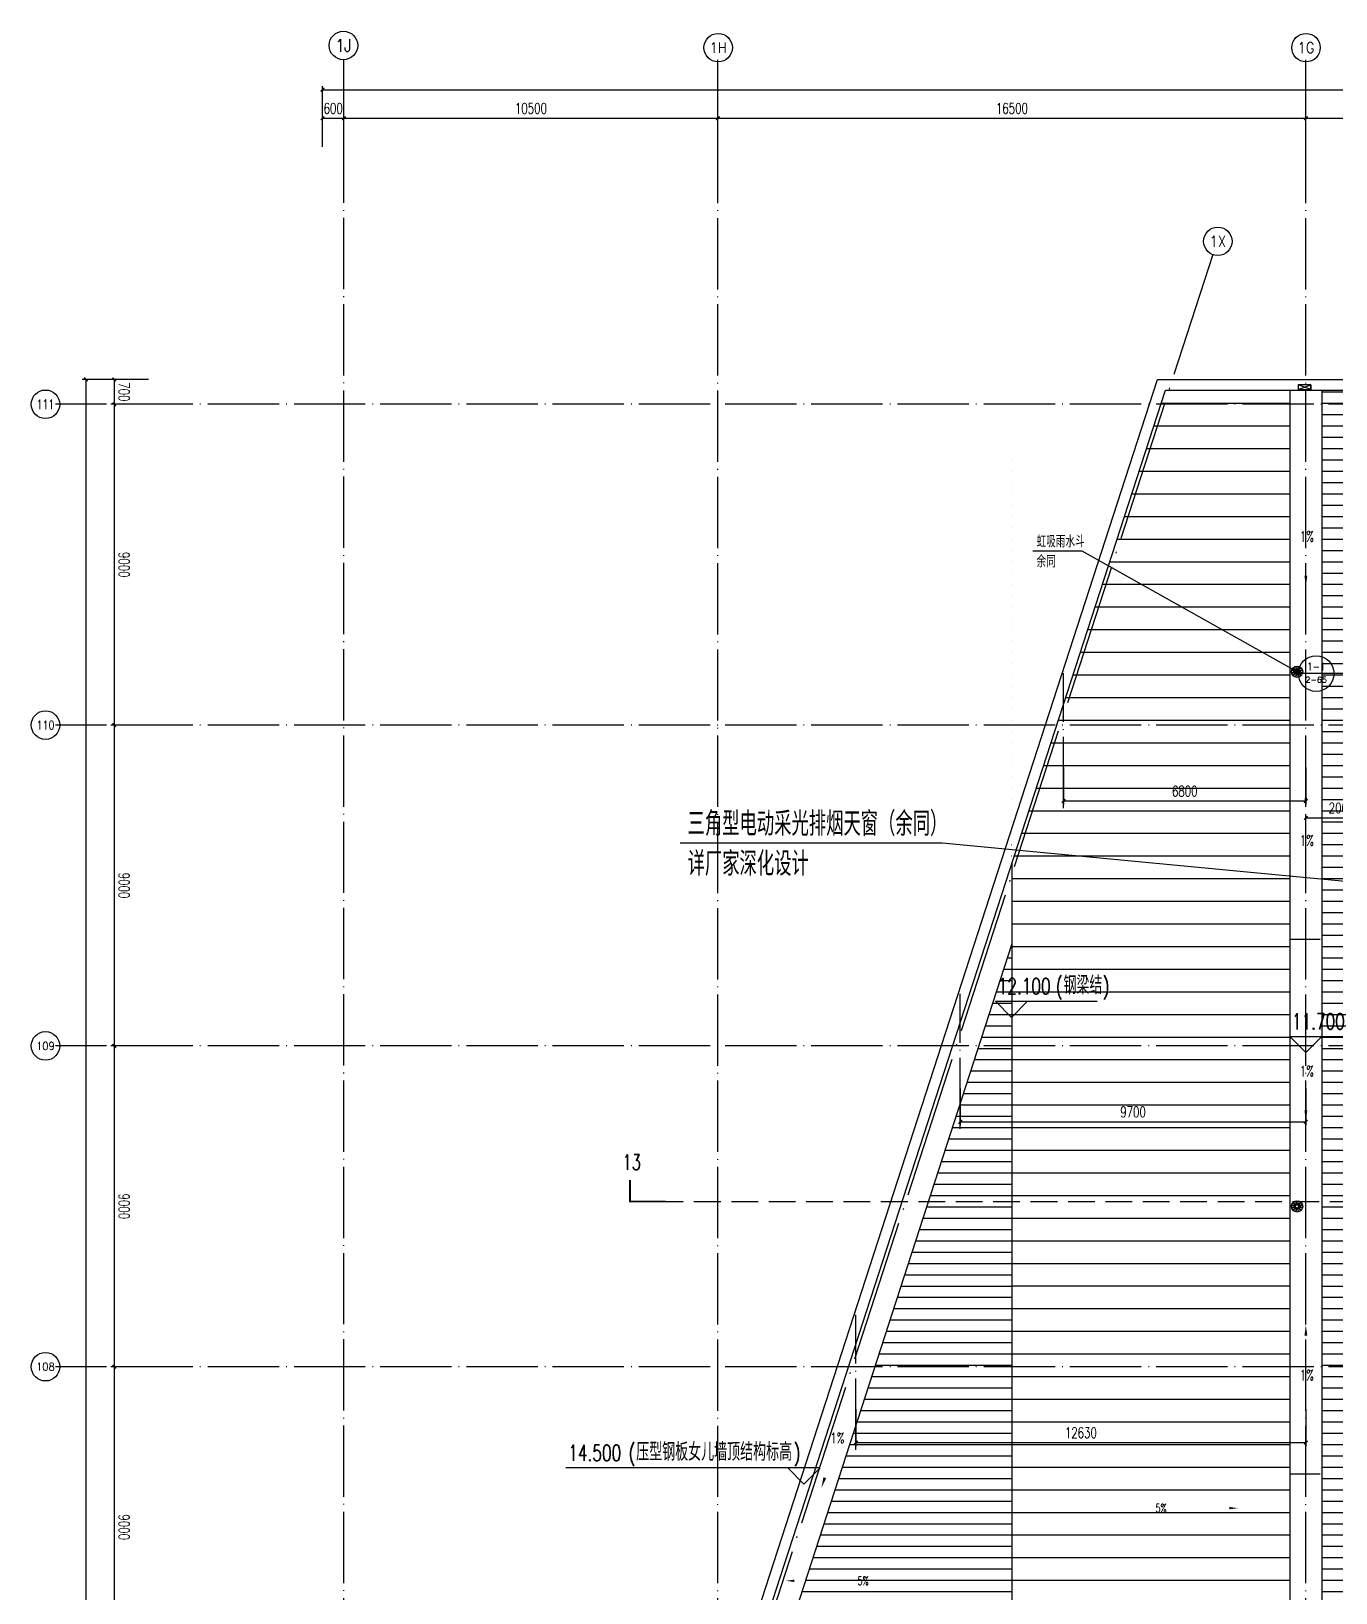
# Model space of a CAD drawing. Extents: x -1313754 to 847533, y 489853 to 941203.
# Drawn here: x 237270 to 273886, y 798479 to 842287 of the extents above; entities that cross this region are included whole.
import ezdxf
from ezdxf.enums import TextEntityAlignment as Align

# ---------------------------------------------------------------- set-up
doc = ezdxf.new("R2010")
doc.units = 0
doc.header["$LTSCALE"] = 1000
doc.header["$MEASUREMENT"] = 0
doc.linetypes.add('DASH', pattern=[0.35, 0.25, -0.1])
doc.linetypes.add('DOTE', pattern=[2.42, 2, -0.2, 0.02, -0.2])
doc.layers.get('Defpoints').update_dxf_attribs({"color": 210})
for name, color, linetype in [('A-AXIS-D', 1, 'Continuous'), ('A-AXIS-DOTE', 14, 'DOTE'), ('A-AXIS-DP', 126, 'Continuous'), ('A-AXIS-SYMB', 3, 'Continuous'), ('A-DRAIN', 142, 'Continuous'), ('A-HATCH-2', 251, 'Continuous'), ('A-LIN-V', 9, 'Continuous'), ('A-SFCE', 30, 'Continuous'), ('A-WINDOW', 140, 'Continuous'), ('AS-WALL', 40, 'Continuous'), ('DIM_SYMB', 3, 'Continuous'), ('PUB_TEXT', 7, 'Continuous'), ('虹吸溢流', 3, 'Continuous'), ('虹吸雨水斗', 6, 'Continuous'), ('虹吸雨水标注XT', 7, 'Continuous')]:
    doc.layers.add(name, color=color, linetype=linetype)
doc.layers.add('A-加建区域', color=47, linetype='Continuous', plot=False)
doc.styles.add('_TCH_AXIS', font='COMPLEX', dxfattribs={"bigfont": 'GBCBIG'})
doc.styles.add('_TCH_DIM', font='SIMPLEX', dxfattribs={"bigfont": 'GBCBIG'})
doc.styles.add('_TCH_DIM_T3', font='SIMPLEX', dxfattribs={"width": 0.705882, "bigfont": 'GBCBIG'})
doc.styles.add('_TCH_LABEL', font='COMPLEX', dxfattribs={"bigfont": 'GBCBIG'})
doc.dimstyles.new('_TCH_ARCH&&100', dxfattribs={"dimtxt": 297.5, "dimasz": 100, "dimexe": 100, "dimexo": 100, "dimgap": 126.25, "dimtad": 1, "dimdec": 0, "dimzin": 0, "dimdsep": 46, "dimtxsty": '_TCH_DIM_T3', "dimblk": 'ARCHTICK', "dimcen": 0.09, "dimclrt": 7, "dimazin": 2, "dimtfac": 1, "dimtdec": 0, "dimtix": 1, "dimtmove": 2, "dimatfit": 3, "dimfxl": 0, "dimtolj": 1, "dimtzin": 0, "dimarcsym": 0})
pattern_1 = [(180, (-500100, 0), (-3e-14, -317.5), [])]

# ---------------------------------------------------------------- blocks, each defined once
blk = doc.blocks.new('w43243')
at = {"layer": 'A-AXIS-SYMB'}
for p, q in [((289546, 754300), (289096, 754750)), ((289096, 754750), (291946, 754750)), ((289546, 754300), (289996, 754750))]:
    blk.add_line(p, q, dxfattribs=at)
at = {"layer": 'PUB_TEXT', "style": '_TCH_DIM', "width": 0.705882}
for s, height, p in [('11.700', 446.2, (289155, 754950)), ('(', 446, (290790, 754950)), (')', 446, (292106, 754950))]:
    blk.add_text(s, height=height, dxfattribs=at).set_placement(p)
at = {"layer": 'PUB_TEXT', "style": '_TCH_DIM'}
blk.add_text('钢梁结', height=506.4, dxfattribs=at).set_placement((291000, 754950))
blk = doc.blocks.new('w4324333')
at = {"layer": 'A-AXIS-SYMB'}
for p, q in [((297787, 754300), (297337, 754750)), ((297337, 754750), (300187, 754750)), ((297787, 754300), (298237, 754750))]:
    blk.add_line(p, q, dxfattribs=at)
at = {"layer": 'PUB_TEXT', "style": '_TCH_DIM', "width": 0.705882}
for s, height, p in [('12.100', 446.2, (297397, 754950)), ('(', 446, (299032, 754950)), (')', 446, (300347, 754950))]:
    blk.add_text(s, height=height, dxfattribs=at).set_placement(p)
at = {"layer": 'PUB_TEXT', "style": '_TCH_DIM'}
blk.add_text('钢梁结', height=506.4, dxfattribs=at).set_placement((299242, 754950))
blk = doc.blocks.new('rrrrrrrrrrrrrrrrrrrrr')
at = {"layer": 'A-HATCH-2'}
h = blk.add_hatch(dxfattribs=at)
h.set_pattern_fill('ANSI31', color=256, scale=400, angle=135)
h.set_pattern_definition([(180, (-500100, 0), (-6e-14, -635), [])])
h.paths.add_polyline_path([(-230998, 832220), (-235304.2, 818948.4), (-235249.4, 746374.3), (-235304.2, 741420), (-227504.2, 741420), (-227504.2, 832220)])
h = blk.add_hatch(dxfattribs=at)
h.set_pattern_fill('ANSI31', color=256, scale=200, angle=135)
h.set_pattern_definition(pattern_1)
h.paths.add_polyline_path([(-226604.2, 832220), (-218804.2, 832220), (-218804.2, 830430), (-218859, 746374.3), (-218804.2, 741420), (-226604.2, 741420)])
h = blk.add_hatch(dxfattribs=at)
h.set_pattern_fill('ANSI31', color=256, scale=200, angle=135)
h.set_pattern_definition(pattern_1)
h.paths.add_polyline_path([(-243104.2, 792640.4), (-235304.2, 816680.2), (-235304.2, 830430), (-235359, 746374.3), (-235304.2, 741420), (-243104.2, 741420)])
at = {"layer": 'A-AXIS-SYMB'}
for p, q in [((-240690, 801980), (-247820, 801980)), ((-241140, 801530), (-241590, 801980)), ((-241140, 801530), (-240690, 801980))]:
    blk.add_line(p, q, dxfattribs=at)
for points in [[(-230888.4, 800852.9, 0, 0, 0), (-228958.4, 800852.9, 0, 64, 0), (-229198.4, 800852.9, 0, 0, 0)], [(-239723.5, 798814.7, 0, 0, 0), (-241653.5, 798814.7, 0, 64, 0), (-241413.5, 798814.7, 0, 0, 0)]]:
    blk.add_lwpolyline(points, format="xyseb", dxfattribs=at)
at = {"layer": 'A-LIN-V'}
for points in [[(-227504.2, 832220), (-227504.2, 741420)], [(-226604.2, 832220), (-226604.2, 741420)], [(-235304.2, 816680.2), (-243104.2, 792640.4)]]:
    blk.add_lwpolyline(points, dxfattribs=at)
at = {"layer": 'A-SFCE'}
for p, q in [((-254348.5, 760253.2), (-230998, 832220)), ((-230998, 832220), (-144154.2, 832220)), ((-235304.2, 818948.4), (-235304.2, 741420))]:
    blk.add_line(p, q, dxfattribs=at)
blk.add_lwpolyline([(-254054.1, 759320), (-254654.2, 759320), (-254654.2, 760283.3), (-231216.1, 832520), (-144154.2, 832520)], dxfattribs=at)
at = {"layer": 'A-WINDOW'}
for name, p in [('w4324333', (-533100, 60321.6)), ('w43243', (-516600, 59333.5))]:
    blk.add_blockref(name, p, dxfattribs=at)
at = {"layer": 'PUB_TEXT', "style": '_TCH_DIM', "width": 0.705882}
for s, height, p in [('14.500', 446.25, (-247755, 802180)), ('(', 446.2, (-246060, 802180)), (')', 446.2, (-241426.6, 802180)), ('5%', 238, (-231276.4, 800733.9)), ('5%', 238, (-239639.5, 798695.7))]:
    blk.add_text(s, height=height, dxfattribs=at).set_placement(p)
at = {"layer": 'PUB_TEXT', "style": '_TCH_DIM'}
blk.add_text('压型钢板女儿墙顶结构标高', height=506.383, dxfattribs=at).set_placement((-245850, 802180))
blk = doc.blocks.new('_ArchTick')
at = {"color": 0, "linetype": 'ByBlock', "const_width": 0.4}
blk.add_lwpolyline([(-0.5, -0.5), (0.5, 0.5)], dxfattribs=at)
blk = doc.blocks.new('*D2229')
at = {"layer": 'A-AXIS-DP', "color": 0, "lineweight": -2}
for p, q in [((273046, 819420), (273046, 820320)), ((273046, 820220), (275046, 820220)), ((275046, 819420), (275046, 820320))]:
    blk.add_line(p, q, dxfattribs=at)
at = {"layer": 'Defpoints', "color": 0}
for p in [(275046, 820220), (273046, 819320), (275046, 819320)]:
    blk.add_point(p, dxfattribs=at)
at = {"layer": 'A-AXIS-DP', "color": 0, "lineweight": -2, "xscale": 100, "yscale": 100, "zscale": 100, "rotation": 180}
blk.add_blockref('_ArchTick', (273046, 820220), dxfattribs=at)
at = {"layer": 'A-AXIS-DP', "color": 0, "lineweight": -2, "xscale": 100, "yscale": 100, "zscale": 100}
blk.add_blockref('_ArchTick', (275046, 820220), dxfattribs=at)
at = {"layer": 'A-AXIS-DP', "color": 7, "insert": (274046, 820495), "char_height": 297.5, "attachment_point": 5, "style": '_TCH_DIM_T3'}
blk.add_mtext('\\A1;2000', dxfattribs=at)
blk = doc.blocks.new('*D1244')
at = {"layer": 'A-AXIS-D', "color": 0, "lineweight": -2}
for p, q in [((-38704, 0), (-39762, 0)), ((-39662, 0), (-39662, -9000)), ((-38704, -9000), (-39762, -9000))]:
    blk.add_line(p, q, dxfattribs=at)
at = {"layer": 'Defpoints', "color": 0}
for p in [(-38604, 0), (-39662, -9000), (-38604, -9000)]:
    blk.add_point(p, dxfattribs=at)
at = {"layer": 'A-AXIS-D', "color": 0, "lineweight": -2, "xscale": 100, "yscale": 100, "zscale": 100}
for p, rotation in [((-39662, 0), 90), ((-39662, -9000), 270)]:
    blk.add_blockref('_ArchTick', p, dxfattribs=dict(at, rotation=rotation))
at = {"layer": 'A-AXIS-D', "color": 7, "insert": (-39387, -4500), "char_height": 297.5, "attachment_point": 5, "rotation": 270, "style": '_TCH_DIM_T3'}
blk.add_mtext('\\A1;9000', dxfattribs=at)
blk = doc.blocks.new('*D1245')
at = {"layer": 'A-AXIS-D', "color": 0, "lineweight": -2}
for p, q in [((-38704, 9000), (-39762, 9000)), ((-39662, 9000), (-39662, 0)), ((-38704, 0), (-39762, 0))]:
    blk.add_line(p, q, dxfattribs=at)
at = {"layer": 'Defpoints', "color": 0}
for p in [(-38604, 9000), (-39662, 0), (-38604, 0)]:
    blk.add_point(p, dxfattribs=at)
at = {"layer": 'A-AXIS-D', "color": 0, "lineweight": -2, "xscale": 100, "yscale": 100, "zscale": 100}
for p, rotation in [((-39662, 9000), 90), ((-39662, 0), 270)]:
    blk.add_blockref('_ArchTick', p, dxfattribs=dict(at, rotation=rotation))
at = {"layer": 'A-AXIS-D', "color": 7, "insert": (-39387, 4500), "char_height": 297.5, "attachment_point": 5, "rotation": 270, "style": '_TCH_DIM_T3'}
blk.add_mtext('\\A1;9000', dxfattribs=at)
blk = doc.blocks.new('*D1246')
at = {"layer": 'A-AXIS-D', "color": 0, "lineweight": -2}
for p, q in [((-38704, 18000), (-39762, 18000)), ((-39662, 18000), (-39662, 9000)), ((-38704, 9000), (-39762, 9000))]:
    blk.add_line(p, q, dxfattribs=at)
at = {"layer": 'Defpoints', "color": 0}
for p in [(-38604, 18000), (-39662, 9000), (-38604, 9000)]:
    blk.add_point(p, dxfattribs=at)
at = {"layer": 'A-AXIS-D', "color": 0, "lineweight": -2, "xscale": 100, "yscale": 100, "zscale": 100}
for p, rotation in [((-39662, 18000), 90), ((-39662, 9000), 270)]:
    blk.add_blockref('_ArchTick', p, dxfattribs=dict(at, rotation=rotation))
at = {"layer": 'A-AXIS-D', "color": 7, "insert": (-39387, 13500), "char_height": 297.5, "attachment_point": 5, "rotation": 270, "style": '_TCH_DIM_T3'}
blk.add_mtext('\\A1;9000', dxfattribs=at)
blk = doc.blocks.new('*D1247')
at = {"layer": 'A-AXIS-D', "color": 0, "lineweight": -2}
for p, q in [((-38704, 27000), (-39762, 27000)), ((-39662, 27000), (-39662, 18000)), ((-38704, 18000), (-39762, 18000))]:
    blk.add_line(p, q, dxfattribs=at)
at = {"layer": 'Defpoints', "color": 0}
for p in [(-38604, 27000), (-39662, 18000), (-38604, 18000)]:
    blk.add_point(p, dxfattribs=at)
at = {"layer": 'A-AXIS-D', "color": 0, "lineweight": -2, "xscale": 100, "yscale": 100, "zscale": 100}
for p, rotation in [((-39662, 27000), 90), ((-39662, 18000), 270)]:
    blk.add_blockref('_ArchTick', p, dxfattribs=dict(at, rotation=rotation))
at = {"layer": 'A-AXIS-D', "color": 7, "insert": (-39387, 22500), "char_height": 297.5, "attachment_point": 5, "rotation": 270, "style": '_TCH_DIM_T3'}
blk.add_mtext('\\A1;9000', dxfattribs=at)
blk = doc.blocks.new('*D1248')
at = {"layer": 'A-AXIS-D', "color": 0, "lineweight": -2}
for p, q in [((-38704, 27700), (-39762, 27700)), ((-39662, 27700), (-39662, 27000)), ((-38704, 27000), (-39762, 27000))]:
    blk.add_line(p, q, dxfattribs=at)
at = {"layer": 'Defpoints', "color": 0}
for p in [(-38604, 27700), (-39662, 27000), (-38604, 27000)]:
    blk.add_point(p, dxfattribs=at)
at = {"layer": 'A-AXIS-D', "color": 0, "lineweight": -2, "xscale": 100, "yscale": 100, "zscale": 100}
for p, rotation in [((-39662, 27700), 90), ((-39662, 27000), 270)]:
    blk.add_blockref('_ArchTick', p, dxfattribs=dict(at, rotation=rotation))
at = {"layer": 'A-AXIS-D', "color": 7, "insert": (-39387, 27350), "char_height": 297.5, "attachment_point": 5, "rotation": 270, "style": '_TCH_DIM_T3'}
blk.add_mtext('\\A1;700', dxfattribs=at)
blk = doc.blocks.new('*D1249')
at = {"layer": 'A-AXIS-D', "color": 0, "lineweight": -2}
for p, q in [((-33818, 34220), (-33818, 35127)), ((-33218, 34220), (-33218, 35127)), ((-33818, 35027), (-33218, 35027))]:
    blk.add_line(p, q, dxfattribs=at)
at = {"layer": 'Defpoints', "color": 0}
for p in [(-33218, 35027), (-33818, 34120), (-33218, 34120)]:
    blk.add_point(p, dxfattribs=at)
at = {"layer": 'A-AXIS-D', "color": 0, "lineweight": -2, "xscale": 100, "yscale": 100, "zscale": 100, "rotation": 180}
blk.add_blockref('_ArchTick', (-33818, 35027), dxfattribs=at)
at = {"layer": 'A-AXIS-D', "color": 0, "lineweight": -2, "xscale": 100, "yscale": 100, "zscale": 100}
blk.add_blockref('_ArchTick', (-33218, 35027), dxfattribs=at)
at = {"layer": 'A-AXIS-D', "color": 7, "insert": (-33518, 35302), "char_height": 297.5, "attachment_point": 5, "style": '_TCH_DIM_T3'}
blk.add_mtext('\\A1;600', dxfattribs=at)
blk = doc.blocks.new('*D1250')
at = {"layer": 'A-AXIS-D', "color": 0, "lineweight": -2}
for p, q in [((-33218, 34220), (-33218, 35127)), ((-22718, 34220), (-22718, 35127)), ((-33218, 35027), (-22718, 35027))]:
    blk.add_line(p, q, dxfattribs=at)
at = {"layer": 'Defpoints', "color": 0}
for p in [(-22718, 35027), (-33218, 34120), (-22718, 34120)]:
    blk.add_point(p, dxfattribs=at)
at = {"layer": 'A-AXIS-D', "color": 0, "lineweight": -2, "xscale": 100, "yscale": 100, "zscale": 100, "rotation": 180}
blk.add_blockref('_ArchTick', (-33218, 35027), dxfattribs=at)
at = {"layer": 'A-AXIS-D', "color": 0, "lineweight": -2, "xscale": 100, "yscale": 100, "zscale": 100}
blk.add_blockref('_ArchTick', (-22718, 35027), dxfattribs=at)
at = {"layer": 'A-AXIS-D', "color": 7, "insert": (-27968, 35302), "char_height": 297.5, "attachment_point": 5, "style": '_TCH_DIM_T3'}
blk.add_mtext('\\A1;10500', dxfattribs=at)
blk = doc.blocks.new('*D1251')
at = {"layer": 'A-AXIS-D', "color": 0, "lineweight": -2}
for p, q in [((-22718, 34220), (-22718, 35127)), ((-6218, 34220), (-6218, 35127)), ((-22718, 35027), (-6218, 35027))]:
    blk.add_line(p, q, dxfattribs=at)
at = {"layer": 'Defpoints', "color": 0}
for p in [(-6218, 35027), (-22718, 34120), (-6218, 34120)]:
    blk.add_point(p, dxfattribs=at)
at = {"layer": 'A-AXIS-D', "color": 0, "lineweight": -2, "xscale": 100, "yscale": 100, "zscale": 100, "rotation": 180}
blk.add_blockref('_ArchTick', (-22718, 35027), dxfattribs=at)
at = {"layer": 'A-AXIS-D', "color": 0, "lineweight": -2, "xscale": 100, "yscale": 100, "zscale": 100}
blk.add_blockref('_ArchTick', (-6218, 35027), dxfattribs=at)
at = {"layer": 'A-AXIS-D', "color": 7, "insert": (-14468, 35302), "char_height": 297.5, "attachment_point": 5, "style": '_TCH_DIM_T3'}
blk.add_mtext('\\A1;16500', dxfattribs=at)
blk = doc.blocks.new('*D1252')
at = {"layer": 'A-AXIS-D', "color": 0, "lineweight": -2}
for p, q in [((-6218, 34220), (-6218, 35127)), ((10282, 34220), (10282, 35127)), ((-6218, 35027), (10282, 35027))]:
    blk.add_line(p, q, dxfattribs=at)
at = {"layer": 'Defpoints', "color": 0}
for p in [(10282, 35027), (-6218, 34120), (10282, 34120)]:
    blk.add_point(p, dxfattribs=at)
at = {"layer": 'A-AXIS-D', "color": 0, "lineweight": -2, "xscale": 100, "yscale": 100, "zscale": 100, "rotation": 180}
blk.add_blockref('_ArchTick', (-6218, 35027), dxfattribs=at)
at = {"layer": 'A-AXIS-D', "color": 0, "lineweight": -2, "xscale": 100, "yscale": 100, "zscale": 100}
blk.add_blockref('_ArchTick', (10282, 35027), dxfattribs=at)
at = {"layer": 'A-AXIS-D', "color": 7, "insert": (2032, 35302), "char_height": 297.5, "attachment_point": 5, "style": '_TCH_DIM_T3'}
blk.add_mtext('\\A1;16500', dxfattribs=at)
blk = doc.blocks.new('*D1363')
at = {"layer": 'A-AXIS-D', "color": 0, "lineweight": -2}
for p, q in [((-33818, 34320), (-33818, 35927)), ((92682, 34320), (92682, 35927)), ((-33818, 35827), (92682, 35827))]:
    blk.add_line(p, q, dxfattribs=at)
at = {"layer": 'Defpoints', "color": 0}
for p in [(92682, 35827), (-33818, 34220), (92682, 34220)]:
    blk.add_point(p, dxfattribs=at)
at = {"layer": 'A-AXIS-D', "color": 0, "lineweight": -2, "xscale": 100, "yscale": 100, "zscale": 100, "rotation": 180}
blk.add_blockref('_ArchTick', (-33818, 35827), dxfattribs=at)
at = {"layer": 'A-AXIS-D', "color": 0, "lineweight": -2, "xscale": 100, "yscale": 100, "zscale": 100}
blk.add_blockref('_ArchTick', (92682, 35827), dxfattribs=at)
at = {"layer": 'A-AXIS-D', "color": 7, "insert": (29432, 36102), "char_height": 297.5, "attachment_point": 5, "style": '_TCH_DIM_T3'}
blk.add_mtext('\\A1;126500', dxfattribs=at)
blk = doc.blocks.new('*D1366')
at = {"layer": 'A-AXIS-D', "color": 0, "lineweight": -2}
for p, q in [((-38804, 27700), (-40562, 27700)), ((-40462, 27700), (-40462, -63700)), ((-38804, -63700), (-40562, -63700))]:
    blk.add_line(p, q, dxfattribs=at)
at = {"layer": 'Defpoints', "color": 0}
for p in [(-38704, 27700), (-40462, -63700), (-38704, -63700)]:
    blk.add_point(p, dxfattribs=at)
at = {"layer": 'A-AXIS-D', "color": 0, "lineweight": -2, "xscale": 100, "yscale": 100, "zscale": 100}
for p, rotation in [((-40462, 27700), 90), ((-40462, -63700), 270)]:
    blk.add_blockref('_ArchTick', p, dxfattribs=dict(at, rotation=rotation))
at = {"layer": 'A-AXIS-D', "color": 7, "insert": (-40187, -18000), "char_height": 297.5, "attachment_point": 5, "rotation": 270, "style": '_TCH_DIM_T3'}
blk.add_mtext('\\A1;91400', dxfattribs=at)
blk = doc.blocks.new('*D1477')
at = {"layer": 'A-AXIS-D', "color": 0, "lineweight": -2}
for p, q in [((-13018, 16810), (-13018, 15773)), ((-6218, 16810), (-6218, 15773)), ((-13018, 15873), (-6218, 15873))]:
    blk.add_line(p, q, dxfattribs=at)
at = {"layer": 'Defpoints', "color": 0}
for p in [(-13018, 16910), (-6218, 16910), (-6218, 15873)]:
    blk.add_point(p, dxfattribs=at)
at = {"layer": 'A-AXIS-D', "color": 0, "lineweight": -2, "xscale": 100, "yscale": 100, "zscale": 100, "rotation": 180}
blk.add_blockref('_ArchTick', (-13018, 15873), dxfattribs=at)
at = {"layer": 'A-AXIS-D', "color": 0, "lineweight": -2, "xscale": 100, "yscale": 100, "zscale": 100}
blk.add_blockref('_ArchTick', (-6218, 15873), dxfattribs=at)
at = {"layer": 'A-AXIS-D', "color": 7, "insert": (-9618, 16148), "char_height": 297.5, "attachment_point": 5, "style": '_TCH_DIM_T3'}
blk.add_mtext('\\A1;6800', dxfattribs=at)
blk = doc.blocks.new('*D1478')
at = {"layer": 'A-AXIS-D', "color": 0, "lineweight": -2}
for p, q in [((-15918, 7810), (-15918, 6773)), ((-6218, 7810), (-6218, 6773)), ((-15918, 6873), (-6218, 6873))]:
    blk.add_line(p, q, dxfattribs=at)
at = {"layer": 'Defpoints', "color": 0}
for p in [(-15918, 7910), (-6218, 7910), (-6218, 6873)]:
    blk.add_point(p, dxfattribs=at)
at = {"layer": 'A-AXIS-D', "color": 0, "lineweight": -2, "xscale": 100, "yscale": 100, "zscale": 100, "rotation": 180}
blk.add_blockref('_ArchTick', (-15918, 6873), dxfattribs=at)
at = {"layer": 'A-AXIS-D', "color": 0, "lineweight": -2, "xscale": 100, "yscale": 100, "zscale": 100}
blk.add_blockref('_ArchTick', (-6218, 6873), dxfattribs=at)
at = {"layer": 'A-AXIS-D', "color": 7, "insert": (-11068, 7148), "char_height": 297.5, "attachment_point": 5, "style": '_TCH_DIM_T3'}
blk.add_mtext('\\A1;9700', dxfattribs=at)
blk = doc.blocks.new('*D1479')
at = {"layer": 'A-AXIS-D', "color": 0, "lineweight": -2}
for p, q in [((-18848, -1190), (-18848, -2227)), ((-6218, -1190), (-6218, -2227)), ((-18848, -2127), (-6218, -2127))]:
    blk.add_line(p, q, dxfattribs=at)
at = {"layer": 'Defpoints', "color": 0}
for p in [(-18848, -1090), (-6218, -1090), (-6218, -2127)]:
    blk.add_point(p, dxfattribs=at)
at = {"layer": 'A-AXIS-D', "color": 0, "lineweight": -2, "xscale": 100, "yscale": 100, "zscale": 100, "rotation": 180}
blk.add_blockref('_ArchTick', (-18848, -2127), dxfattribs=at)
at = {"layer": 'A-AXIS-D', "color": 0, "lineweight": -2, "xscale": 100, "yscale": 100, "zscale": 100}
blk.add_blockref('_ArchTick', (-6218, -2127), dxfattribs=at)
at = {"layer": 'A-AXIS-D', "color": 7, "insert": (-12533, -1852), "char_height": 297.5, "attachment_point": 5, "style": '_TCH_DIM_T3'}
blk.add_mtext('\\A1;12630', dxfattribs=at)
blk = doc.blocks.new('“奔腾”虹吸雨水斗')
at = {"layer": '虹吸雨水斗', "lineweight": 25}
for p, q in [((946944, 86685), (947028, 86658)), ((947032, 86673), (946946, 86692)), ((946982, 86753), (947040, 86688)), ((947052, 86699), (946987, 86758)), ((947048, 86793), (947066, 86707)), ((947082, 86711), (947055, 86795)), ((947125, 86795), (947098, 86711)), ((947114, 86707), (947132, 86793)), ((947194, 86758), (947128, 86699)), ((947140, 86688), (947199, 86753)), ((947234, 86692), (947148, 86673)), ((947152, 86658), (947236, 86685)), ((947028, 86641), (946944, 86614)), ((946946, 86607), (947032, 86625)), ((947040, 86611), (946982, 86546)), ((946987, 86541), (947052, 86600)), ((947066, 86592), (947048, 86506)), ((947055, 86504), (947082, 86587)), ((947098, 86587), (947125, 86504)), ((947132, 86506), (947114, 86592)), ((947128, 86600), (947194, 86541)), ((947199, 86546), (947140, 86611)), ((947148, 86625), (947234, 86607)), ((947236, 86614), (947152, 86641))]:
    blk.add_line(p, q, dxfattribs=at)
for radius in [150, 47.6]:
    blk.add_circle((947090, 86649), radius, dxfattribs=at)
for centre, start, end in [((947034, 86682), 261.6382, 38.3675), ((947057, 86706), 231.6382, 8.3675), ((947090, 86715), 201.6382, 338.3675), ((947123, 86706), 171.6382, 308.3675), ((947147, 86682), 141.6382, 278.3675), ((947025, 86649), 291.6382, 68.3675), ((947034, 86617), 321.6382, 98.3675), ((947057, 86593), 351.6382, 128.3675), ((947090, 86584), 21.6382, 158.3675), ((947123, 86593), 51.6382, 188.3675), ((947147, 86617), 81.6382, 218.3675), ((947155, 86649), 111.6382, 248.3675)]:
    blk.add_arc(centre, 8.82, start, end, dxfattribs=at)
blk = doc.blocks.new('溢流口')
at = {"layer": '虹吸雨水标注XT'}
for p, q in [((-250, 98), (250, -98)), ((250, 98), (-250, -98)), ((250, -98), (250, 98))]:
    blk.add_line(p, q, dxfattribs=at)
blk.add_lwpolyline([(-250, 98), (250, 98), (250, -98), (-250, -98)], close=True, dxfattribs=at)
blk = doc.blocks.new('w4234233')
at = {"layer": 'A-AXIS-SYMB'}
for points in [[(355546, 826830, 0, 0, 0), (355546, 825680, 0, 80, 0), (355546, 825980, 0, 0, 0)], [(355546, 818810, 0, 0, 0), (355546, 819960, 0, 80, 0), (355546, 819660, 0, 0, 0)]]:
    blk.add_lwpolyline(points, format="xyseb", dxfattribs=at)
at = {"layer": 'PUB_TEXT', "style": '_TCH_DIM', "width": 0.705882}
for p in [(355376, 826935), (355376, 818407)]:
    blk.add_text('1%%%', height=297.5, dxfattribs=at).set_placement(p)
blk = doc.blocks.new('21321423')
at = {"layer": 'A-AXIS-SYMB'}
for p, q in [((266770, 827700), (265380, 827700)), ((272800, 824320), (266770, 827700))]:
    blk.add_line(p, q, dxfattribs=at)
at = {"layer": 'A-AXIS-SYMB', "const_width": 40}
blk.add_lwpolyline([(272817, 824310, 1), (272783, 824330, 1)], format="xyb", close=True, dxfattribs=at)
at = {"layer": 'A-AXIS-SYMB'}
blk.add_lwpolyline([(259836, 802574, 0, 0, 0), (259449, 801422, 0, 80, 0), (259544, 801707, 0, 0, 0)], format="xyseb", dxfattribs=at)
at = {"layer": 'A-DRAIN'}
for p, q in [((272596, 816820), (273446, 816820)), ((272596, 801820), (273446, 801820))]:
    blk.add_line(p, q, dxfattribs=at)
at = {"layer": 'A-加建区域'}
for p in [(-82500, 1030), (-82500, -13970)]:
    blk.add_blockref('w4234233', p, dxfattribs=at)
at = {"layer": '虹吸溢流', "ltscale": 200, "xscale": -0.70754716981, "yscale": 0.70754716981, "zscale": 0.70754716981, "rotation": 180}
blk.add_blockref('溢流口', (273010, 832301), dxfattribs=at)
at = {"layer": '虹吸雨水斗', "xscale": 1.061320754715, "yscale": 1.061320754715, "zscale": 1.061320754715}
for p in [(-732368, 732357), (-732368, 717357)]:
    blk.add_blockref('“奔腾”虹吸雨水斗', p, dxfattribs=at)
at = {"layer": 'PUB_TEXT', "style": '_TCH_DIM'}
for s, p in [('虹吸雨水斗', (265485, 827805)), ('余同', (265485, 827245))]:
    blk.add_text(s, height=337.6, dxfattribs=at).set_placement(p)
at = {"layer": 'PUB_TEXT', "style": '_TCH_DIM', "width": 0.705882}
blk.add_text('1%%%', height=297.5, dxfattribs=at).set_placement((259699, 802673))
blk = doc.blocks.new('242343243')
at = {"layer": 'A-AXIS-DP'}
dim = blk.add_aligned_dim(p1=(273045.8, 819320), p2=(275045.8, 819320), distance=900.1, dimstyle='_TCH_ARCH&&100', dxfattribs=at)
dim.commit()
dim.dimension.update_dxf_attribs({"geometry": '*D2229', "text_midpoint": (274045.8, 820495.1)})
blk = doc.blocks.new('dote')
at = {"layer": 'A-AXIS-D'}
for centre in [(-33230.7, 37067.1), (-22712.7, 37006.1), (-6212.7, 37006.1), (-8688.5, 31572.4), (-41593.5, 27001.1), (-41593.5, 18001.1), (-41593.5, 9001.1), (-41593.5, 1.1)]:
    blk.add_circle(centre, 400, dxfattribs=at)
at = {"layer": 'A-AXIS-DOTE'}
for p, q in [((-33217.8, -68988.9), (-33217.8, 36667.3)), ((-22717.8, -68994), (-22717.8, 36662.3)), ((-6217.8, -68993.9), (-6217.8, 36662.3)), ((76282.2, 27000), (-41310, 27000)), ((-13017.8, 15670), (-13017.8, 19460)), ((76282.2, 18000), (-41310, 18000)), ((-15917.8, 6670), (-15917.8, 10460)), ((76282.2, 9000), (-41310, 9000)), ((-18847.8, -2330), (-18847.8, 1460)), ((76282.2, 0), (-41310, 0))]:
    blk.add_line(p, q, dxfattribs=at)
at = {"layer": 'A-AXIS-DOTE', "ltscale": 2}
blk.add_lwpolyline([(-35305.3, -50417.4), (-8818.8, 31214.7)], dxfattribs=at)
at = {"layer": 'DIM_SYMB', "const_width": 50}
blk.add_lwpolyline([(-25187.4, 5237.4), (-25187.4, 4637.4), (-24187.4, 4637.4)], dxfattribs=at)
at = {"layer": 'DIM_SYMB', "linetype": 'DASH', "ltscale": 3}
blk.add_lwpolyline([(-24442.4, 4637.4), (-516.1, 4637.4)], dxfattribs=at)
at = {"layer": 'PUB_TEXT', "style": '_TCH_AXIS'}
for s, height, p, p2 in [('1J', 351.87, (-33448.5, 36891.2), (-33012.9, 36891.2)), ('1H', 288.12, (-22952.8, 36862.1), (-22472.6, 36862.1)), ('1G', 300.65, (-6448.9, 36855.8), (-5976.5, 36855.8)), ('1X', 300.65, (-8924.7, 31422.1), (-8452.3, 31422.1)), ('111', 265.5, (-41840, 26868.4), (-41347, 26868.4)), ('110', 241.21, (-41846.2, 17880.5), (-41340.8, 17880.5)), ('109', 220.59, (-41850.9, 8890.8), (-41336.2, 8890.8)), ('108', 220.59, (-41850.9, -109.2), (-41336.2, -109.2))]:
    blk.add_text(s, height=height, dxfattribs=at).set_placement(p, p2, align=Align.FIT)
at = {"layer": 'PUB_TEXT', "style": '_TCH_LABEL', "width": 0.705882}
blk.add_text('13', height=425, dxfattribs=at).set_placement((-25394.5, 5524.9))
at = {"layer": 'A-AXIS-D'}
for base, p1, p2, picture, middle in [((92682.2, 35826.7), (-33817.8, 34220), (92682.2, 34220), '*D1363', (29432.2, 36101.7)), ((-33217.8, 35026.7), (-33817.8, 34120), (-33217.8, 34120), '*D1249', (-33517.8, 35301.7)), ((-22717.8, 35026.7), (-33217.8, 34120), (-22717.8, 34120), '*D1250', (-27967.8, 35301.7)), ((-6217.8, 35026.7), (-22717.8, 34120), (-6217.8, 34120), '*D1251', (-14467.8, 35301.7)), ((10282.2, 35026.7), (-6217.8, 34120), (10282.2, 34120), '*D1252', (2032.2, 35301.7)), ((-6217.8, 15872.5), (-13017.8, 16910), (-6217.8, 16910), '*D1477', (-9617.8, 16147.5)), ((-6217.8, 6872.5), (-15917.8, 7910), (-6217.8, 7910), '*D1478', (-11067.8, 7147.5)), ((-6217.8, -2127.5), (-18847.8, -1090), (-6217.8, -1090), '*D1479', (-12532.8, -1852.5))]:
    dim = blk.add_linear_dim(base=base, p1=p1, p2=p2, angle=0, dimstyle='_TCH_ARCH&&100', override={"dimgap": 0}, dxfattribs=at)
    dim.commit()
    dim.dimension.update_dxf_attribs({"geometry": picture, "text_midpoint": middle, "dimtype": 161})
for base, p1, p2, picture, middle in [((-40461.9, -63700), (-38703.6, 27700), (-38703.6, -63700), '*D1366', (-40186.9, -18000)), ((-39661.9, 27000), (-38603.6, 27700), (-38603.6, 27000), '*D1248', (-39386.9, 27350)), ((-39661.9, 18000), (-38603.6, 27000), (-38603.6, 18000), '*D1247', (-39386.9, 22500)), ((-39661.9, 9000), (-38603.6, 18000), (-38603.6, 9000), '*D1246', (-39386.9, 13500)), ((-39661.9, 0), (-38603.6, 9000), (-38603.6, 0), '*D1245', (-39386.9, 4500)), ((-39661.9, -9000), (-38603.6, 0), (-38603.6, -9000), '*D1244', (-39386.9, -4500))]:
    dim = blk.add_linear_dim(base=base, p1=p1, p2=p2, angle=270, dimstyle='_TCH_ARCH&&100', override={"dimgap": 0}, dxfattribs=at)
    dim.commit()
    dim.dimension.update_dxf_attribs({"geometry": picture, "text_midpoint": middle, "dimtype": 161, "text_rotation": 270})

msp = doc.modelspace()

# ---------------------------------------------------------------- linework, layer by layer
at = {"layer": 'A-AXIS-SYMB'}
for p, q in [((273836.1, 824266.7), (272836.1, 824266.7)), ((276226.1, 824266.7), (273836.1, 824266.7))]:
    msp.add_line(p, q, dxfattribs=at)
msp.add_circle((273336.1, 824266.7), 500, dxfattribs=at)

# ---------------------------------------------------------------- block references
msp.add_blockref('rrrrrrrrrrrrrrrrrrrrr', (500100, 0))

# ---------------------------------------------------------------- texts
at = {"layer": 'PUB_TEXT', "style": '_TCH_LABEL'}
for s, height, p, p2 in [('1-1', 215.93, (273079, 824351.8), (273593.1, 824351.8)), ('2-65', 159.12, (273033, 824012.1), (273639.1, 824012.1))]:
    msp.add_text(s, height=height, dxfattribs=at).set_placement(p, p2, align=Align.FIT)

# ---------------------------------------------------------------- next in the draw order: block references
at = {"layer": 'A-WINDOW'}
msp.add_blockref('242343243', (0, 0), dxfattribs=at)

# ---------------------------------------------------------------- next in the draw order: linework, layer by layer
at = {"layer": 'A-AXIS-SYMB'}
for p, q in [((262842.6, 819505.4), (255482.6, 819505.4)), ((275524.1, 818304.7), (262842.6, 819505.4))]:
    msp.add_line(p, q, dxfattribs=at)

# ---------------------------------------------------------------- next in the draw order: block references
at = {"layer": 'AS-WALL'}
msp.add_blockref('dote', (279263.6, 804820), dxfattribs=at)
at = {"layer": '虹吸雨水斗', "linetype": 'Continuous'}
msp.add_blockref('21321423', (0, 0), dxfattribs=at)

# ---------------------------------------------------------------- next in the draw order: texts
at = {"layer": 'PUB_TEXT', "style": '_TCH_DIM'}
for s, height, p in [('三角型电动采光排烟天窗（余同）', 675.177, (255692.6, 819715.4)), ('详厂家深化设计', 675.18, (255692.6, 818595.4))]:
    msp.add_text(s, height=height, dxfattribs=at).set_placement(p)

doc.saveas('drawing.dxf')
